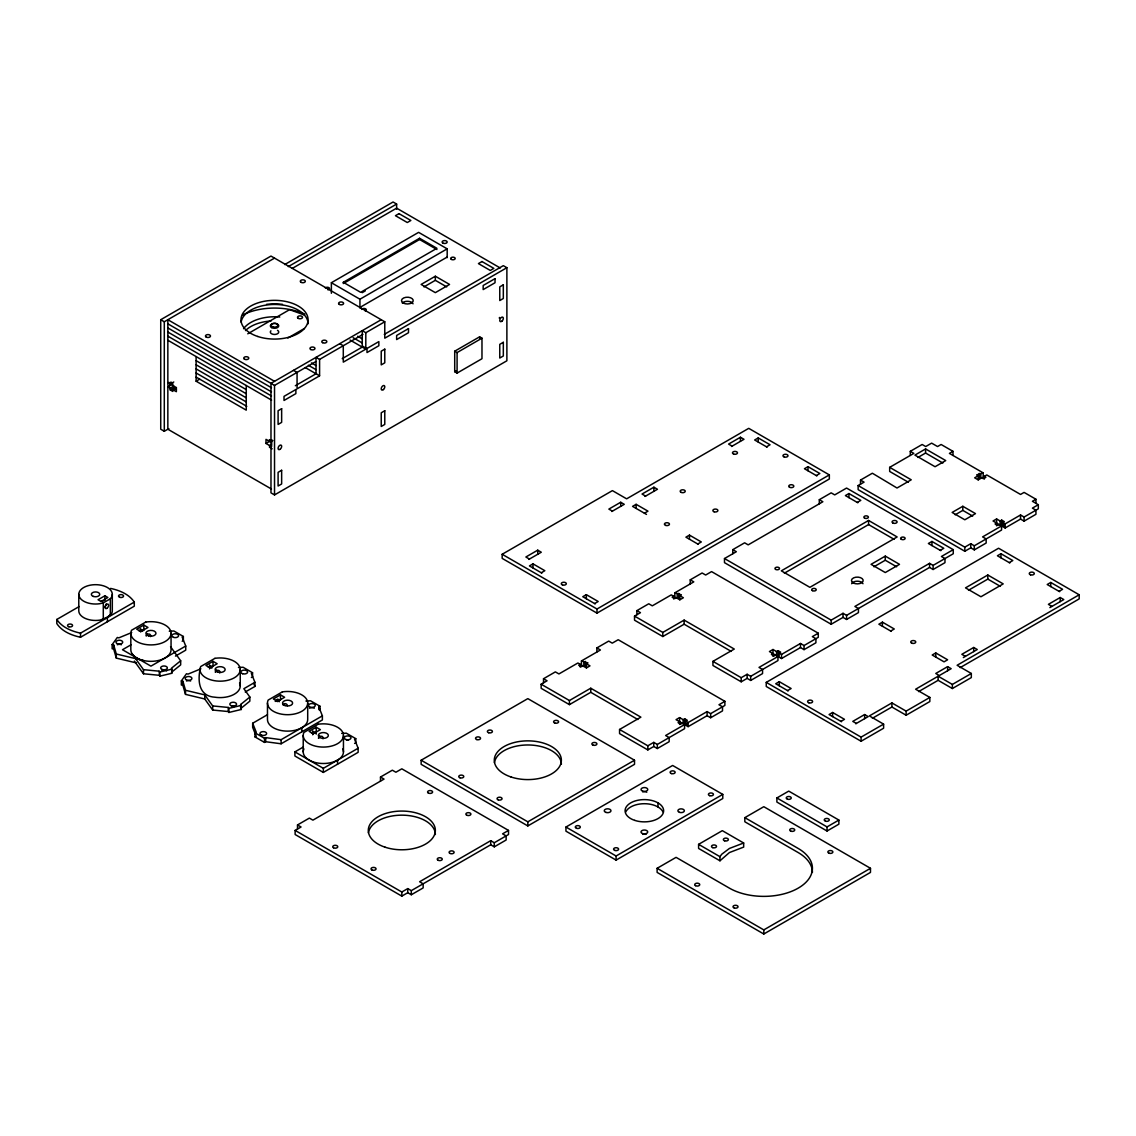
<?xml version="1.0" encoding="UTF-8"?>
<svg xmlns="http://www.w3.org/2000/svg" width="1136" height="1136" viewBox="0 0 1136 1136"><rect width="100%" height="100%" fill="white"/><g stroke="black" fill="none" stroke-linecap="round" stroke-linejoin="round"><path stroke-width="1.5" d="M318.534 738.173L319.784 736.156L322.042 736.355A2.826 2.286 -12.8 0 1 323.078 738.059A2.826 2.286 -12.8 0 1 322.936 738.769M283.077 704.959L284.724 703.553L286.286 703.979A2.826 2.286 -12.8 0 1 287.337 705.683M110.334 598.814L111.74 596.854A16.77 9.684 0 0 0 97.014 584.713A16.77 9.684 0 0 0 78.853 595.193A16.77 9.684 0 0 0 99.883 603.699L103.291 602.889L103.291 619.319L110.334 615.243L110.334 598.814L103.106 602.989M136.476 662.941L116.312 658.113L113.699 649.11L112.152 648.741L112.152 644.637L117.292 637.481L118.84 637.85L131.719 632.553M251.368 677.525L252.561 676.843L252.561 672.739L251.368 673.421L254.933 682.31L243.871 688.7L249.849 697.05L240.676 704.476L241.315 709.475L228.918 712.442L228.279 711.548L212.688 710.043L204.75 698.981L185.509 694.38L182.896 685.377L181.348 685.008L181.348 680.904L186.474 673.747L188.022 674.117L200.902 668.806M719.968 860.79L719.968 856.686L721.701 854.272L729.426 848.45L743.668 842.997L743.668 847.101L729.426 852.554L719.968 860.79L698.597 848.45L698.597 844.346L722.311 830.657L743.668 842.997M170.542 646.668L180.667 660.783L171.479 668.209L172.118 673.208L159.736 676.176L159.083 671.177L143.491 669.672L132.358 654.151M171.479 672.313L180.667 664.887L180.667 660.783M241.315 709.475L240.676 708.58L249.849 701.153L249.849 697.05M78.782 594.355L78.782 610.77A16.77 9.684 0 0 0 99.883 620.128L107.395 617.615L111.74 613.284A16.77 9.684 0 0 0 112.308 610.77L112.308 594.355M168.881 428.627L164.294 431.268L160.73 429.223L160.73 319.713L270.979 256.069L384.777 321.772L384.777 338.187L506.883 267.698L506.883 360.779L274.529 494.927L270.979 492.868L270.979 383.357L381.227 319.713M160.73 319.713L164.294 321.772L274.529 258.113M284.71 264.56L393.07 201.995L396.634 204.054L396.634 209.322M288.274 266.619L396.634 204.054M292.321 268.38L396.634 208.158L500.266 267.997M331.371 293.287L331.371 282.722L418.616 232.355L447.186 248.841L447.186 257.645M247.747 333.814L289.581 309.659L304.164 314.928M343.299 282.31L419.567 238.276L436.92 248.301L360.652 292.335L343.299 282.31L343.299 283.546L419.567 239.511L436.92 249.522M274.529 381.313L167.844 319.713L167.844 382.676L170.215 384.053L173.78 381.994M271.49 489.048L167.844 429.223L167.844 386.78L171.408 384.735L176.378 387.603L176.378 391.707L172.828 389.662L172.828 391.437L170.215 389.932L170.215 388.157L173.78 386.098L173.78 387.873L170.215 389.932M172.828 389.662L176.378 387.603M196.116 356.562L196.116 381.213L199.68 379.154M362.185 292.676L365.238 290.915M287.877 338.017L304.32 328.531M331.371 282.722L359.942 299.222L447.186 248.841M359.942 307.43L447.186 257.063M435.344 276.218L421.115 284.44L435.344 292.648L449.558 284.44L435.344 276.218L435.344 280.322L446.718 286.897M423.955 286.897L435.344 280.322M167.844 323.817L274.529 385.416L315.68 361.66M316.021 373.787L316.021 357.357L319.585 359.402L362.938 334.382M362.256 347.091L362.256 330.661L365.806 332.72L384.777 321.772M295.346 385.715L316.532 373.488M342.248 358.635L363.435 346.409M384.28 334.382L503.319 265.654L506.883 267.698M319.585 359.402L319.585 375.831L297.064 388.839L297.064 372.409L293.5 370.364M365.806 332.72L365.806 349.15L343.285 362.143L343.285 345.727L339.735 343.668M366.999 348.454L378.856 341.609L378.856 345.727L366.999 352.558L366.999 348.454L364.628 347.091M271.93 444.133L269.559 445.511L265.994 443.452L271.93 440.03M269.559 445.511L269.559 447.286L271.93 445.923M454.712 351.194L479.619 336.824L481.976 338.187L481.976 358.72L457.084 373.091L454.712 371.728L454.712 351.194L457.084 352.572L481.976 338.187M454.712 371.728L456.019 370.975M110.59 588.405C119.536 590.337 129.092 594.185 134.289 602.094L134.289 606.198L80.514 637.253C71.554 635.336 61.997 631.474 56.8 623.565L56.8 619.461L79.208 606.525M101.005 601.469L107.877 597.493L104.91 595.789L98.037 599.751L101.005 601.469A2.513 1.448 -60 0 1 103.007 601.327M56.8 619.461C61.997 627.37 71.554 631.218 80.514 633.15L134.289 602.094M143.832 625.07L136.718 629.188L140.864 631.573L147.978 627.47L143.832 625.07L143.832 630.21M131.023 644.794L122.489 649.721L150.932 666.136L185.736 646.043L182.186 637.154L183.365 636.472L183.365 640.576L182.186 641.258M175.455 656.097L185.736 650.161L185.736 646.043M213.014 661.337L205.9 665.455L210.046 667.84L217.161 663.736L213.014 661.337L213.014 666.477M245.248 692.009L254.933 686.428L254.933 682.31M502.169 554.269L612.403 490.624L626.632 498.832L748.738 428.343L829.337 474.891L829.337 478.994L596.996 613.128L502.169 558.387L502.169 554.269L596.996 609.024L829.337 474.891M280.478 694.877L273.364 698.981L277.511 701.381L284.625 697.277L280.478 694.877L280.478 700.003M528.836 559.409L541.29 552.224L537.726 550.165L525.869 557.009L529.433 559.068M611.821 511.498L624.26 504.313L620.71 502.254L608.853 509.098L612.403 511.157M645.007 496.446L657.46 489.261L653.896 487.202L642.039 494.046L645.603 496.105M731.541 446.476L743.995 439.291L740.431 437.246L728.588 444.091L732.138 446.136M252.661 723.249L256.225 732.152L255.032 732.834L255.032 736.937L256.225 736.256L252.661 727.352L252.661 723.249L267.443 714.714M541.29 572.757L544.84 570.698L532.983 563.854L529.433 565.913L541.872 573.098M644.41 513.216L647.974 511.157L636.117 504.313L632.567 506.372L646.498 514.409M766.516 446.817L770.066 444.772L758.223 437.928L754.659 439.987L767.112 447.172M255.032 732.834L264.518 738.301L265.71 737.619L281.117 739.678L322.383 715.85L318.833 706.947L320.011 706.265L320.011 710.369M255.032 736.937L264.518 742.419L265.71 741.723L281.117 743.782L322.383 719.954L322.383 715.85M316.22 727.253L309.106 731.357L313.266 733.757L320.38 729.653L316.22 727.253L316.22 734.097M354.588 743.427L355.767 742.745L355.767 738.641L354.588 739.323L358.138 748.226L358.138 752.33L323.334 772.423L294.891 755.994L294.891 751.89L303.426 746.963M594.625 603.557L598.189 601.498L586.332 594.653L582.768 596.712L595.221 603.898M697.76 544.002L701.31 541.957L689.467 535.113L685.903 537.158L698.356 544.357M816.301 475.572L819.851 473.513L808.008 466.669L804.444 468.728L816.898 475.913M294.891 751.89L323.334 768.319L358.138 748.226M732.777 553.757L732.777 549.654L744.634 542.809L748.184 544.868L822.876 501.743L819.312 499.698L819.312 503.802M819.312 499.698L831.169 492.854L834.719 494.898L846.576 488.054L953.26 549.654L953.26 553.757L933.11 565.387L929.56 563.342L854.883 606.454L858.433 608.513L858.433 612.616L846.576 619.461L843.026 617.402L831.169 624.246L724.484 562.661L724.484 558.543L736.341 551.713L732.777 549.654M860.506 484.177L860.506 480.074L872.363 473.229L897.014 488.011L911.242 479.804L889.673 467.35L889.673 471.454L908.374 482.246M910.291 455.437L910.291 451.333L922.148 444.488L925.712 446.547L931.634 443.125L937.555 446.547L941.119 444.488L952.976 451.333L952.976 455.437M636.898 614.732L636.898 610.628L648.755 603.784L652.305 605.829L671.277 594.881L673.648 596.244L673.648 598.984M690.248 583.932L690.248 579.829L702.105 572.984L705.655 575.029L711.576 571.607L818.275 633.206L818.275 637.31L804.047 645.532L800.482 643.473L781.525 654.421L779.154 653.058L779.154 657.162L781.525 658.525L800.482 647.577L804.047 649.636L815.904 642.791L815.904 638.688L812.339 636.629L818.275 633.206M858.134 485.555L964.819 547.14L970.755 543.718L974.305 545.777L1001.569 530.043L1001.569 525.925L982.612 536.888L986.162 538.933L986.162 543.036L974.305 549.881L970.755 547.836L964.819 551.258L858.134 489.659L858.134 485.555L864.07 482.133L860.506 480.074M889.673 467.35L913.855 453.392L910.291 451.333M731.243 651.397L684.142 624.204L662.799 636.529L634.527 620.199L634.527 616.095L640.463 612.673L636.898 610.628M679.811 599.808L679.811 595.704L683.375 597.749L679.811 599.808L674.841 596.94L674.841 592.822L693.798 581.873L690.248 579.829M925.584 448.933L914.92 455.096L935.07 466.726L945.734 460.577L925.584 448.933L925.584 453.037L942.866 463.019M857.254 502.424L860.804 500.38L848.947 493.535L845.397 495.58L857.836 502.765M673.648 596.244L672.114 597.138L674.713 598.644L676.261 597.749M674.841 592.822L681.359 594.81L679.811 595.704M917.973 457.439L925.584 453.037M543.519 682.835L543.519 678.732L555.362 671.887L558.926 673.946L577.897 662.998L580.255 664.361L580.255 667.102M596.854 652.036L596.854 647.932L608.711 641.087L612.261 643.146L618.197 639.724L724.882 701.324L724.882 705.428L710.653 713.635L707.103 711.59L688.132 722.539L685.761 721.161L685.761 725.265L688.132 726.642L707.103 715.694L710.653 717.739L722.51 710.895L722.51 706.791L718.96 704.746L724.882 701.324M297.504 829.053L297.504 824.949L309.361 818.105L312.911 820.149L384.039 779.083L380.489 777.038L380.489 781.142M380.489 777.038L392.346 770.194L395.896 772.239L401.817 768.816L508.516 830.416L508.516 834.52L494.288 842.742L490.724 840.683L419.61 881.749L423.16 883.808L423.16 887.912L411.303 894.756L407.753 892.697L401.817 896.119L295.133 834.52L295.133 830.416L301.068 826.994L297.504 824.949M637.85 719.514L590.748 692.321L569.42 704.632L541.148 688.317L541.148 684.213L547.069 680.791L543.519 678.732M586.432 667.925L586.432 663.807L589.982 665.866L586.432 667.925L581.447 665.043L581.447 660.939L600.419 649.991L596.854 647.932M580.255 664.361L578.721 665.256L581.334 666.761L582.867 665.866M581.447 660.939L587.965 662.927L586.432 663.807M952.976 451.333L949.412 453.392L983.194 472.888L983.194 476.992L978.224 479.875L974.66 477.816L978.224 475.771L978.224 479.875M421.144 760.225L527.828 698.626L634.527 760.225L634.527 764.329L527.828 825.929L421.144 764.329L421.144 760.225L527.828 821.825L634.527 760.225M634.527 616.095L662.799 632.425L684.142 620.1L734.282 649.054L712.939 661.365L712.939 665.483L741.212 681.799L747.147 678.377L750.697 680.436L762.554 673.591L762.554 669.487L759.004 667.428L777.961 656.48L777.961 660.584L750.697 676.318L747.147 674.273L741.212 677.695L712.939 661.365M868.571 520.458L781.327 570.84L809.883 587.326L897.142 536.959L868.571 520.458L868.571 524.576L784.38 573.169M541.148 684.213L569.42 700.529L590.748 688.217L640.889 717.157L619.56 729.482L619.56 733.586L647.832 749.916L653.754 746.494L657.318 748.539L669.161 741.694L669.161 737.591L665.611 735.532L684.582 724.583L684.582 728.687L657.318 744.435L653.754 742.376L647.832 745.798L619.56 729.482M983.194 472.888L976.676 474.876L978.224 475.771M984.387 479.051L984.387 476.311L986.758 474.947L1020.54 494.444L1024.09 492.399L1035.947 499.244L1035.947 503.347M962.803 506.287L952.138 512.45L964.819 519.777L975.497 513.614L962.803 506.287L962.803 510.391L972.672 516.085M955.191 514.793L962.803 510.391M885.285 556.115L871.056 564.336L885.285 572.544L899.513 564.336L885.285 556.115L885.285 560.233L896.659 566.793M873.896 566.793L885.285 560.233M940.225 550.335L943.789 548.29L931.932 541.446L928.368 543.491L940.821 550.676M1002.761 522.503L1005.133 523.881L1020.54 514.977L1024.09 517.036L1038.318 508.814L1038.318 504.711L1032.397 508.133L1035.947 510.192L1035.947 514.296L1024.09 521.14L1020.54 519.081L1005.133 527.984L1002.761 526.621L1002.761 522.503L1004.295 521.623L1001.696 520.118L1000.149 520.998L996.599 518.953L993.034 520.998L1001.569 525.925M779.154 653.058L780.688 652.163L778.089 650.658L776.541 651.553L772.991 649.494L769.427 651.553L777.961 656.48M1035.947 499.244L1032.397 501.288L1038.318 504.711M996.599 523.057L995.051 523.952L997.664 525.457L999.197 524.562M772.991 653.598L771.443 654.492L774.056 655.997L775.59 655.103M724.484 558.543L831.169 620.142L843.026 613.298L846.576 615.357L929.56 567.446L933.11 569.505L944.967 562.661L944.967 558.543L941.417 556.498L953.26 549.654M1004.295 525.727L1001.696 524.221L1000.149 525.116L1000.149 520.998M685.761 721.161L687.308 720.281L684.696 718.776L683.162 719.656L679.598 717.611L676.048 719.656L684.582 724.583M679.598 721.715L678.064 722.595L680.663 724.115L682.211 723.22M687.308 724.385L684.696 722.879L683.162 723.76L683.162 719.656M295.133 830.416L401.817 892.016L407.753 888.593L411.303 890.638L490.724 844.786L494.288 846.845L506.145 840.001L506.145 835.897L502.581 833.838L508.516 830.416M872.391 718.279L891.902 707.018L906.13 715.226L929.844 701.537L929.844 697.433L906.13 711.122L891.902 702.914L869.381 715.907L883.609 724.129L883.609 728.233L861.088 741.24L766.246 686.485L766.246 682.381L998.587 548.234L1079.2 594.781L1079.2 598.885L960.161 667.613M787.589 690.589L791.139 688.53L779.296 681.685L775.732 683.744L788.185 690.929M890.723 631.048L894.273 628.989L882.416 622.145L878.866 624.204L891.306 631.389M1009.265 562.604L1012.815 560.559L1000.958 553.715L997.408 555.76L1009.847 562.945M987.809 575.001L965.515 587.866L980.936 596.755L1003.216 583.89L987.809 575.001L987.809 579.104L968.497 590.251M565.941 827.051L672.64 765.465L722.78 794.405L722.78 798.523L616.095 860.108L565.941 831.169L565.941 827.051L616.095 856.004L722.78 794.405M1059.05 591.359L1062.6 589.3L1050.743 582.456L1047.193 584.515L1059.647 591.7M840.938 721.388L844.488 719.329L832.631 712.485L829.081 714.544L841.52 721.729M935.766 652.944L932.202 655.003L944.059 661.848L947.623 659.789L935.766 652.944L935.766 657.048M963.328 657.574L977.258 649.522L973.694 647.477L961.837 654.322L965.401 656.367M1049.863 607.604L1063.793 599.567L1060.229 597.508L1048.386 604.352L1051.936 606.411M855.749 723.788L868.202 716.603L864.638 714.544L852.781 721.388L856.345 723.433M947.623 666.633L935.766 673.478L939.316 675.537L951.173 668.692L947.623 666.633L947.623 670.737M918.612 691.597L938.137 680.322L952.366 688.53L971.323 677.581L971.323 673.478L952.366 684.426L938.137 676.218L915.616 689.225L929.844 697.433M1079.2 594.781L957.108 665.27L971.323 673.478M766.246 682.381L861.088 737.122L883.609 724.129M776.882 797.955L788.739 791.11L838.879 820.064L838.879 824.168L827.036 831.012L776.882 802.059L776.882 797.955L827.036 826.909L838.879 820.064M744.833 817.65L763.804 806.702L870.488 868.302L870.488 872.405L763.804 934.005L657.119 872.405L657.119 868.302L676.076 857.353L729.426 888.153A48.621 28.073 0 0 0 798.182 888.153A48.621 28.073 0 0 0 798.182 848.45L744.833 817.65L744.833 821.768L798.182 852.554A48.621 28.073 0 0 1 812.41 872.405M657.119 868.302L763.804 929.901L870.488 868.302M159.083 671.177L159.736 672.072L172.118 669.104M181.348 680.904L182.896 681.273L185.509 690.276L204.75 694.877L212.688 705.939L228.279 707.444L228.918 708.339L241.315 705.371M267.84 440.612L272.867 440.612M134.375 661.081L143.491 673.776L159.083 675.281M169.278 631.218L173.879 630.991L183.365 636.472M238.461 667.485L243.076 667.258L252.561 672.739M305.925 701.026L310.526 700.798L320.011 706.265M341.68 733.402L346.281 733.174L355.767 738.641M112.152 644.637L113.699 645.007L116.312 654.009L116.312 658.113M116.312 654.009L143.193 660.442M984.387 476.311L985.92 477.205L983.322 478.71L981.774 477.816M987.809 579.104L1000.418 586.375M868.571 524.576L894.131 539.33M357.684 336.242L362.256 338.883M353.111 337.704L362.256 342.987M350.058 340.047L365.806 349.15M311.449 362.924L316.021 365.565M308.396 365.267L316.021 369.669M305.343 367.61L319.585 375.831M167.844 327.921L271.49 387.759M167.844 332.039L271.49 391.863M167.844 336.142L271.49 395.981M167.844 340.246L271.561 400.128M196.116 360.68L246.256 389.62M196.116 364.784L246.256 393.738M196.116 368.888L246.256 397.841M196.116 372.991L246.256 401.945M196.116 377.095L246.782 406.347M196.116 381.213L246.256 410.153L246.256 385.516M272.171 441.123L269.559 439.618L269.559 441.393M271.93 442.77L265.994 439.348L265.994 443.452M173.78 387.873L176.378 389.392M167.844 386.78L170.215 388.157M269.559 447.286L272.171 448.791M698.597 844.346L719.968 856.686M253.74 683.46L254.933 686.428M1060.229 597.508L1060.229 601.611M1050.743 582.456L1050.743 586.559M1024.09 517.036L1024.09 521.14M1020.54 514.977L1020.54 519.081M1005.133 523.881L1005.133 527.984M1001.696 520.118L1001.696 524.221M1000.958 553.715L1000.958 557.819M996.599 518.953L996.599 525.798M980.822 474.266L980.822 478.37L979.289 477.475L979.289 473.371M974.305 545.777L974.305 549.881M973.694 647.477L973.694 651.581M970.755 543.718L970.755 547.836M964.819 547.14L964.819 551.258M952.366 684.426L952.366 688.53M938.137 676.218L938.137 680.322M933.11 565.387L933.11 569.505M931.932 541.446L931.932 545.55M929.56 563.342L929.56 567.446M906.13 711.122L906.13 715.226M891.902 702.914L891.902 707.018M882.416 622.145L882.416 626.263M864.638 714.544L864.638 718.648M861.088 737.122L861.088 741.24M848.947 493.535L848.947 497.639M846.576 615.357L846.576 619.461M843.026 613.298L843.026 617.402M832.631 712.485L832.631 716.603M831.169 620.142L831.169 624.246M827.036 826.909L827.036 831.012M808.008 466.669L808.008 470.773M804.047 645.532L804.047 649.636M800.482 643.473L800.482 647.577M781.525 654.421L781.525 658.525M779.296 681.685L779.296 685.803M778.089 650.658L778.089 654.762L776.541 655.657L776.541 651.553M772.991 649.494L772.991 656.338M763.804 929.901L763.804 934.005M758.223 437.928L758.223 442.032M750.697 676.318L750.697 680.436M747.147 674.273L747.147 678.377M741.212 677.695L741.212 681.799M740.431 437.246L740.431 441.35M710.653 713.635L710.653 717.739M707.103 711.59L707.103 715.694M689.467 535.113L689.467 539.217M688.132 722.539L688.132 726.642M684.696 718.776L684.696 722.879M684.142 620.1L684.142 624.204M679.598 717.611L679.598 724.456M678.746 593.304L678.746 597.408L677.198 598.303L677.198 594.199M662.799 632.425L662.799 636.529M658 802.868L658 806.972M657.318 744.435L657.318 748.539M653.896 487.202L653.896 491.306M653.754 742.376L653.754 746.494M647.832 745.798L647.832 749.916M636.117 504.313L636.117 508.417M620.71 502.254L620.71 506.372M616.095 856.004L616.095 860.108M596.996 609.024L596.996 613.128M590.748 688.217L590.748 692.321M586.332 594.653L586.332 598.757M585.352 661.422L585.352 665.526L583.819 666.42L583.819 662.302M569.42 700.529L569.42 704.632M537.726 550.165L537.726 554.269M532.983 563.854L532.983 567.957M527.828 821.825L527.828 825.929M494.288 842.742L494.288 846.845M490.724 840.683L490.724 844.786M479.619 336.824L479.619 338.187M457.084 352.572L457.084 373.091M419.567 238.276L419.567 239.511M411.303 890.638L411.303 894.756M407.753 888.593L407.753 892.697M401.817 892.016L401.817 896.119M359.942 299.222L359.942 308.012M343.455 735.461L343.455 751.89M337.562 760.098L337.562 764.216M323.334 768.319L323.334 772.423M318.833 706.947L318.833 709.688M307.7 703.085L307.7 719.514A20.121 11.616 0 0 1 287.578 731.13A20.121 11.616 0 0 1 267.471 719.514L267.471 703.085M303.227 735.461L303.227 751.89M301.807 727.722L301.807 731.84M281.117 739.678L281.117 743.782M274.529 385.416L274.529 494.927M265.71 737.619L265.71 741.723M264.518 738.301L264.518 742.419M240.676 704.476L240.676 708.58M240.25 669.558L240.25 685.988M228.918 708.339L228.918 712.442M228.279 707.444L228.279 711.548M212.688 705.939L212.688 710.043M204.75 694.877L204.75 698.981M200.007 669.558C197.508 682.452 199.595 696.269 214.917 697.206A20.121 11.616 0 0 0 239.554 682.977M185.509 690.276L185.509 694.38M182.896 681.273L182.896 685.377M172.828 385.558L172.828 383.769L170.215 382.264L170.215 384.053M171.053 633.292L171.053 649.721A20.121 11.616 0 0 1 150.932 661.337A20.121 11.616 0 0 1 130.825 649.721L130.825 633.292M164.294 321.772L164.294 431.268M159.736 672.072L159.736 676.176M143.491 669.672L143.491 673.776M113.699 645.007L113.699 649.11M107.395 617.615L107.395 621.733M104.91 595.789L104.91 600.575M80.514 633.15L80.514 637.253M368.419 832.844A33.526 19.355 0 0 1 403.28 815.179A33.526 19.355 0 0 1 435.358 834.52M215.982 669.899A3.351 1.931 -60 0 1 215.286 672.228L216.578 670.24L218.822 670.439A2.826 2.286 -12.8 0 1 219.873 672.143A2.826 2.286 -12.8 0 1 219.731 672.867M209.493 665.014A3.351 1.931 -60 0 1 209.493 668.891M186.517 681.004A3.351 1.931 0 0 1 190.607 681.004M208.271 667.187A3.351 1.931 -60 0 1 210.898 665.866A3.351 1.931 -60 0 1 211.75 668.252M231.914 706.493A3.351 1.931 0 0 1 234.47 706.493M851.645 583.719A5.865 3.394 0 0 1 857.311 581.206A5.865 3.394 0 0 1 862.977 583.719M499.528 317.455A2.513 1.448 -60 0 1 499.244 318.052M171.337 382.179A2.513 1.448 -60 0 1 170.23 385.289A2.513 1.448 -60 0 1 168.014 385.502A2.513 1.448 -60 0 1 168.739 382.434M277.496 330.32A4.189 2.414 0 0 1 277.752 333.586A4.189 2.414 0 0 1 272.129 334.012A4.189 2.414 0 0 1 270.908 330.817M241.13 322.141A33.526 19.355 0 0 1 275.991 304.476A33.526 19.355 0 0 1 308.069 323.817M266.605 304.334A48.621 28.073 0 0 1 282.466 304.334M245.504 330.562A33.526 19.355 0 0 1 271.035 320.991M243.558 328.73A33.526 19.355 0 0 1 279.783 317.015M242.82 314.871A48.621 28.073 0 0 1 304.846 314.189M402.286 303A5.865 3.394 0 0 1 408.122 301.338A5.865 3.394 0 0 1 413.035 303.809M361.844 309.446A2.258 1.306 0 0 1 365.409 308.751A2.258 1.306 0 0 1 365.167 310.923M325.322 287.919A2.258 1.306 0 0 1 329.085 287.777A2.258 1.306 0 0 1 327.878 289.836M342.774 748.88A20.121 11.616 0 0 1 323.334 763.506A20.121 11.616 0 0 1 303.908 748.88M346.764 740.104A3.351 1.931 0 0 1 348.511 740.104M312.698 730.931A3.351 1.931 -60 0 1 312.698 734.793M311.477 733.089A3.351 1.931 -60 0 1 315.041 733.416M319.188 735.801A3.351 1.931 -60 0 1 318.492 738.144M309.517 708.225A3.351 1.931 0 0 1 314.26 708.225M275.239 701.437A3.351 1.931 -60 0 1 278.107 699.35A3.351 1.931 -60 0 1 279.2 701.792M277.553 699.421A3.351 1.931 -60 0 1 277.326 701.636M161.965 670.481A3.351 1.931 0 0 1 166.665 670.836M117.32 644.737A3.351 1.931 0 0 1 121.41 644.737M150.534 636.6A2.826 2.286 -12.8 0 0 149.64 634.144L147.382 633.973L146.146 635.99A3.351 1.931 -60 0 0 146.785 633.632M139.089 630.92A3.351 1.931 -60 0 1 142.639 631.233M140.296 628.748A3.351 1.931 -60 0 1 140.665 631.829M106.216 603.926A2.513 1.448 -60 0 1 103.972 607.206M642.692 834.378A3.351 1.931 0 0 1 646.043 834.378M642.72 791.92A3.351 1.931 0 0 1 646.767 792.232M625.737 811.956A19.284 11.133 0 0 1 644.368 803.706A19.284 11.133 0 0 1 662.984 811.956M494.43 762.654A33.526 19.355 0 0 1 529.291 744.989A33.526 19.355 0 0 1 561.369 764.329M399.006 213.639L395.442 215.684L407.299 222.528L410.863 220.483L399.006 213.639M481.976 261.536L478.426 263.595L490.283 270.439L493.833 268.38L481.976 261.536M295.871 389.52L284.014 396.365L284.014 400.468L295.871 393.624L295.871 389.52M408.491 328.616L396.634 335.461L396.634 339.565L408.491 332.72L408.491 328.616M495.026 278.647L483.169 285.491L483.169 289.595L495.026 282.75L495.026 278.647M281.643 408.69L278.093 410.735L278.093 424.424L281.643 422.379L281.643 408.69M384.777 349.15L381.227 351.194L381.227 364.883L384.777 362.824L384.777 349.15M503.319 284.809L499.769 286.868L499.769 300.557L503.319 298.498L503.319 284.809M281.643 470.276L278.093 472.335L278.093 486.023L281.643 483.964L281.643 470.276M384.777 410.735L381.227 412.794L381.227 426.483L384.777 424.424L384.777 410.735M503.319 342.305L499.769 344.35L499.769 358.039L503.319 355.994L503.319 342.305M145.735 622.074L131.506 630.281A20.121 11.616 0 0 0 149.185 644.865A20.121 11.616 0 0 0 170.982 632.283A20.121 11.616 0 0 0 145.735 622.074M214.917 658.34L200.703 666.548A20.121 11.616 0 0 0 218.382 681.131A20.121 11.616 0 0 0 240.165 668.55A20.121 11.616 0 0 0 214.917 658.34M282.381 691.867L268.153 700.088A20.121 11.616 0 0 0 285.832 714.658A20.121 11.616 0 0 0 307.629 702.076A20.121 11.616 0 0 0 282.381 691.867M318.137 724.243L303.908 732.464A20.121 11.616 0 0 0 321.587 747.034A20.121 11.616 0 0 0 343.384 734.452A20.121 11.616 0 0 0 318.137 724.243M385.061 847.186A33.526 19.355 0 0 0 435.358 830.416A33.526 19.355 0 0 0 385.061 813.66A33.526 19.355 0 0 0 385.061 847.186M466.612 815.123A2.513 1.448 0 0 0 470.815 814.469A2.513 1.448 0 0 0 467.734 812.694A2.513 1.448 0 0 0 466.612 815.123M428.315 793.013A2.513 1.448 0 0 0 432.518 792.36A2.513 1.448 0 0 0 429.451 790.585A2.513 1.448 0 0 0 428.315 793.013M333.487 847.768A2.513 1.448 0 0 0 337.69 847.115A2.513 1.448 0 0 0 334.609 845.34A2.513 1.448 0 0 0 333.487 847.768M371.77 869.878A2.513 1.448 0 0 0 375.973 869.225A2.513 1.448 0 0 0 372.906 867.45A2.513 1.448 0 0 0 371.77 869.878M449.828 853.349A2.513 1.448 0 0 0 454.045 852.696A2.513 1.448 0 0 0 450.964 850.921A2.513 1.448 0 0 0 449.828 853.349M437.985 860.193A2.513 1.448 0 0 0 442.188 859.54A2.513 1.448 0 0 0 439.107 857.765A2.513 1.448 0 0 0 437.985 860.193M231.148 705.712A3.351 1.931 0 0 0 236.515 704.419A3.351 1.931 0 0 0 231.914 702.389A3.351 1.931 0 0 0 231.148 705.712M186.517 679.967A3.351 1.931 0 0 0 191.885 678.689A3.351 1.931 0 0 0 187.27 676.644A3.351 1.931 0 0 0 186.517 679.967M217.615 672.072A5.027 2.897 0 0 0 225.155 669.558A5.027 2.897 0 0 0 217.615 667.045A5.027 2.897 0 0 0 217.615 672.072M242.579 673.719A3.351 1.931 0 0 0 247.62 672.043A3.351 1.931 0 0 0 242.579 670.368A3.351 1.931 0 0 0 242.579 673.719M784.223 456.984A2.513 1.448 0 0 0 788.001 455.721A2.513 1.448 0 0 0 784.223 454.471A2.513 1.448 0 0 0 784.223 456.984M562.547 584.955A2.513 1.448 0 0 0 566.324 583.705A2.513 1.448 0 0 0 562.547 582.441A2.513 1.448 0 0 0 562.547 584.955M665.682 525.414A2.513 1.448 0 0 0 669.459 524.165A2.513 1.448 0 0 0 665.682 522.901A2.513 1.448 0 0 0 665.682 525.414M733.728 454.102A2.513 1.448 0 0 0 737.491 452.852A2.513 1.448 0 0 0 733.728 451.588A2.513 1.448 0 0 0 733.728 454.102M680.918 492.271A2.528 1.463 0 0 0 685.15 491.618A2.528 1.463 0 0 0 682.054 489.829A2.528 1.463 0 0 0 680.918 492.271M714.104 511.782A2.528 1.463 0 0 0 717.909 510.533A2.528 1.463 0 0 0 714.132 509.255A2.528 1.463 0 0 0 714.104 511.782M789.506 487.216A2.528 1.463 0 0 0 793.737 486.549A2.528 1.463 0 0 0 790.628 484.76A2.528 1.463 0 0 0 789.506 487.216M1030.522 574.816A2.513 1.448 0 0 0 1034.3 573.552A2.513 1.448 0 0 0 1030.522 572.303A2.513 1.448 0 0 0 1030.522 574.816M808.86 702.801A2.513 1.448 0 0 0 812.623 701.537A2.513 1.448 0 0 0 808.86 700.287A2.513 1.448 0 0 0 808.86 702.801M911.981 643.26A2.513 1.448 0 0 0 915.758 641.996A2.513 1.448 0 0 0 911.981 640.747A2.513 1.448 0 0 0 911.981 643.26M901.288 539.288A2.258 1.306 0 0 0 905.065 538.691A2.258 1.306 0 0 0 902.296 537.101A2.258 1.306 0 0 0 901.288 539.288M864.539 518.073A2.258 1.306 0 0 0 868.33 517.476A2.258 1.306 0 0 0 865.547 515.886A2.258 1.306 0 0 0 864.539 518.073M812.382 590.621A2.258 1.306 0 0 0 816.159 590.024A2.258 1.306 0 0 0 813.39 588.434A2.258 1.306 0 0 0 812.382 590.621M775.632 569.392A2.258 1.306 0 0 0 779.424 568.809A2.258 1.306 0 0 0 776.641 567.205A2.258 1.306 0 0 0 775.632 569.392M853.164 582.882A5.865 3.394 0 0 0 862.977 581.362A5.865 3.394 0 0 0 855.791 577.216A5.865 3.394 0 0 0 853.164 582.882M892.811 522.958A2.513 1.448 0 0 0 897.014 522.304A2.513 1.448 0 0 0 893.933 520.529A2.513 1.448 0 0 0 892.811 522.958M501.998 321.09A2.513 1.448 -60 0 0 502.794 317.2A2.513 1.448 -60 0 0 499.826 319.827A2.513 1.448 -60 0 0 501.998 321.09M280.336 449.075A2.513 1.448 -60 0 0 281.132 445.17A2.513 1.448 -60 0 0 278.15 447.811A2.513 1.448 -60 0 0 280.336 449.075M383.457 389.534A2.513 1.448 -60 0 0 384.252 385.629A2.513 1.448 -60 0 0 381.284 388.271A2.513 1.448 -60 0 0 383.457 389.534M298.243 318.35A2.513 1.448 0 0 0 302.446 317.697A2.513 1.448 0 0 0 299.364 315.922A2.513 1.448 0 0 0 298.243 318.35M257.773 336.483A33.526 19.355 0 0 0 308.069 319.713A33.526 19.355 0 0 0 257.773 302.943A33.526 19.355 0 0 0 257.773 336.483M339.323 304.42A2.513 1.448 0 0 0 343.526 303.766A2.513 1.448 0 0 0 340.445 301.991A2.513 1.448 0 0 0 339.323 304.42M301.026 282.31A2.513 1.448 0 0 0 305.243 281.657A2.513 1.448 0 0 0 302.162 279.882A2.513 1.448 0 0 0 301.026 282.31M206.198 337.065A2.513 1.448 0 0 0 210.401 336.412A2.513 1.448 0 0 0 207.32 334.637A2.513 1.448 0 0 0 206.198 337.065M244.481 359.175A2.513 1.448 0 0 0 248.699 358.522A2.513 1.448 0 0 0 245.617 356.747A2.513 1.448 0 0 0 244.481 359.175M322.539 342.646A2.513 1.448 0 0 0 326.756 341.993A2.513 1.448 0 0 0 323.675 340.218A2.513 1.448 0 0 0 322.539 342.646M310.696 349.49A2.513 1.448 0 0 0 314.899 348.837A2.513 1.448 0 0 0 311.818 347.062A2.513 1.448 0 0 0 310.696 349.49M271.575 327.58A4.189 2.414 0 0 0 278.59 326.501A4.189 2.414 0 0 0 273.449 323.533A4.189 2.414 0 0 0 271.575 327.58M272.853 326.87A3.351 1.931 0 0 0 277.894 325.194A3.351 1.931 0 0 0 272.853 323.519A3.351 1.931 0 0 0 272.853 326.87M451.347 259.391A2.258 1.306 0 0 0 455.124 258.795A2.258 1.306 0 0 0 452.355 257.205A2.258 1.306 0 0 0 451.347 259.391M403.209 302.985A5.865 3.394 0 0 0 413.035 301.466A5.865 3.394 0 0 0 405.836 297.32A5.865 3.394 0 0 0 403.209 302.985M442.87 243.061A2.513 1.448 0 0 0 447.073 242.408A2.513 1.448 0 0 0 443.991 240.633A2.513 1.448 0 0 0 442.87 243.061M345.955 739.536A3.351 1.931 0 0 0 350.996 737.86A3.351 1.931 0 0 0 345.955 736.185A3.351 1.931 0 0 0 345.955 739.536M319.784 737.52A5.027 2.897 0 0 0 328.19 736.213A5.027 2.897 0 0 0 322.042 732.663A5.027 2.897 0 0 0 319.784 737.52M309.517 706.848A3.351 1.931 0 0 0 315.126 705.981A3.351 1.931 0 0 0 311.023 703.61A3.351 1.931 0 0 0 309.517 706.848M285.065 705.598A5.027 2.897 0 0 0 292.619 703.085A5.027 2.897 0 0 0 285.065 700.571A5.027 2.897 0 0 0 285.065 705.598M261.607 735.219A3.351 1.931 0 0 0 266.633 733.544A3.351 1.931 0 0 0 261.607 731.868A3.351 1.931 0 0 0 261.607 735.219M161.965 669.445A3.351 1.931 0 0 0 167.333 668.153A3.351 1.931 0 0 0 162.718 666.122A3.351 1.931 0 0 0 161.965 669.445M117.32 643.7A3.351 1.931 0 0 0 122.688 642.422A3.351 1.931 0 0 0 118.087 640.377A3.351 1.931 0 0 0 117.32 643.7M173.567 637.367A3.351 1.931 0 0 0 178.593 635.691A3.351 1.931 0 0 0 173.567 634.016A3.351 1.931 0 0 0 173.567 637.367M148.418 635.805A5.027 2.897 0 0 0 155.973 633.292A5.027 2.897 0 0 0 148.418 630.778A5.027 2.897 0 0 0 148.418 635.805M119.777 597.323A2.513 1.448 0 0 0 123.554 596.059A2.513 1.448 0 0 0 119.777 594.81A2.513 1.448 0 0 0 119.777 597.323M93.45 596.443A4.189 2.414 0 0 0 99.741 594.355A4.189 2.414 0 0 0 93.45 592.254A4.189 2.414 0 0 0 93.45 596.443M68.799 626.745A2.513 1.448 0 0 0 72.576 625.496A2.513 1.448 0 0 0 68.799 624.232A2.513 1.448 0 0 0 68.799 626.745M107.267 608.044A2.513 1.448 -60 0 0 108.062 604.153A2.513 1.448 -60 0 0 105.094 606.794A2.513 1.448 -60 0 0 107.267 608.044M679.498 812.354A3.238 1.874 0 0 0 684.355 810.735A3.238 1.874 0 0 0 679.498 809.116A3.238 1.874 0 0 0 679.498 812.354M642.692 833.625A3.351 1.931 0 0 0 647.719 831.95A3.351 1.931 0 0 0 642.692 830.274A3.351 1.931 0 0 0 642.692 833.625M642.72 791.167A3.351 1.931 0 0 0 647.761 789.492A3.351 1.931 0 0 0 642.72 787.816A3.351 1.931 0 0 0 642.72 791.167M605.942 812.41A3.351 1.931 0 0 0 610.969 810.735A3.351 1.931 0 0 0 605.942 809.059A3.351 1.931 0 0 0 605.942 812.41M634.726 820.377A19.284 11.133 0 0 0 663.637 810.735A19.284 11.133 0 0 0 634.726 801.093A19.284 11.133 0 0 0 634.726 820.377M709.673 795.669A2.513 1.448 0 0 0 713.436 794.405A2.513 1.448 0 0 0 709.673 793.155A2.513 1.448 0 0 0 709.673 795.669M671.376 773.559A2.513 1.448 0 0 0 675.153 772.31A2.513 1.448 0 0 0 671.376 771.046A2.513 1.448 0 0 0 671.376 773.559M576.548 828.314A2.513 1.448 0 0 0 580.311 827.051A2.513 1.448 0 0 0 576.548 825.801A2.513 1.448 0 0 0 576.548 828.314M614.832 850.424A2.513 1.448 0 0 0 618.609 849.16A2.513 1.448 0 0 0 614.832 847.91A2.513 1.448 0 0 0 614.832 850.424M825.503 821.158A2.513 1.448 0 0 0 829.28 819.908A2.513 1.448 0 0 0 825.503 818.644A2.513 1.448 0 0 0 825.503 821.158M787.489 799.204A2.513 1.448 0 0 0 791.252 797.955A2.513 1.448 0 0 0 787.489 796.691A2.513 1.448 0 0 0 787.489 799.204M724.612 840.81A2.513 1.448 0 0 0 728.375 839.561A2.513 1.448 0 0 0 724.612 838.297A2.513 1.448 0 0 0 724.612 840.81M712.755 847.655A2.513 1.448 0 0 0 716.532 846.405A2.513 1.448 0 0 0 712.755 845.141A2.513 1.448 0 0 0 712.755 847.655M734.268 907.991A2.513 1.448 0 0 0 738.045 906.727A2.513 1.448 0 0 0 734.268 905.477A2.513 1.448 0 0 0 734.268 907.991M695.459 885.654A2.513 1.448 0 0 0 699.662 885.001A2.513 1.448 0 0 0 696.595 883.226A2.513 1.448 0 0 0 695.459 885.654M829.11 853.235A2.513 1.448 0 0 0 832.873 851.972A2.513 1.448 0 0 0 829.11 850.722A2.513 1.448 0 0 0 829.11 853.235M790.968 831.211A2.513 1.448 0 0 0 794.746 829.962A2.513 1.448 0 0 0 790.968 828.698A2.513 1.448 0 0 0 790.968 831.211M511.072 776.996A33.526 19.355 0 0 0 561.369 760.225A33.526 19.355 0 0 0 511.072 743.455A33.526 19.355 0 0 0 511.072 776.996M554.851 723.05A2.513 1.448 0 0 0 558.614 721.8A2.513 1.448 0 0 0 554.851 720.536A2.513 1.448 0 0 0 554.851 723.05M593.134 745.159A2.513 1.448 0 0 0 596.911 743.895A2.513 1.448 0 0 0 593.134 742.646A2.513 1.448 0 0 0 593.134 745.159M498.306 799.914A2.513 1.448 0 0 0 502.069 798.651A2.513 1.448 0 0 0 498.306 797.401A2.513 1.448 0 0 0 498.306 799.914M460.009 777.805A2.513 1.448 0 0 0 463.786 776.541A2.513 1.448 0 0 0 460.009 775.292A2.513 1.448 0 0 0 460.009 777.805M476.793 739.579A2.513 1.448 0 0 0 480.556 738.329A2.513 1.448 0 0 0 476.793 737.065A2.513 1.448 0 0 0 476.793 739.579M488.636 732.734A2.513 1.448 0 0 0 492.413 731.485A2.513 1.448 0 0 0 488.636 730.221A2.513 1.448 0 0 0 488.636 732.734"/></g></svg>
